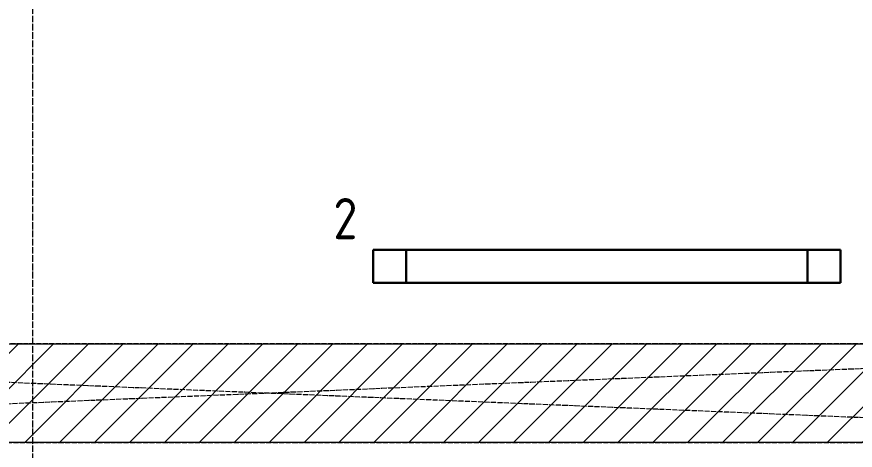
# Model space of a CAD drawing. Header units: millimetres. Extents: x -13069 to 207500, y -71366 to 56785.
# Drawn here: x 2951 to 5498, y 6027 to 7344 of the extents above; entities that cross this region are included whole.
import ezdxf

# ---------------------------------------------------------------- set-up
doc = ezdxf.new("R2010")
doc.units = ezdxf.units.MM
doc.linetypes.add('ADSK_Линия сетки', pattern=[25, 20, -2.5, 0, -2.5])
doc.linetypes.add('ADSK_Штрихпунктирная 2 точки_ш15 п1_5 п1_5 п1_5', pattern=[19.5, 15, -1.5, 0, -1.5, 0, -1.5])
for name, color, linetype, lineweight in [('Аннотация', 7, 'Continuous', 18), ('Оси', 7, 'Continuous', 9), ('Потолки', 7, 'Continuous', 9), ('Потолки штриховка', 7, 'Continuous', 9)]:
    doc.layers.add(name, color=color, linetype=linetype, lineweight=lineweight)
doc.layers.add('Линии', color=7, linetype='Continuous', lineweight=9, true_color=0x00a600)
doc.styles.add('GOST Common_4', font='GOST_Common.ttf', dxfattribs={"width": 0.9, "height": 125})

msp = doc.modelspace()

# ---------------------------------------------------------------- hatches: boundary and pattern name
at = {"layer": 'Потолки штриховка', "lineweight": 18, "true_color": 0x787878}
h = msp.add_hatch(dxfattribs=at)
h.set_pattern_fill('FP_89', color=8, style=0, pattern_type=2)
h.set_pattern_definition([(45, (0, 0), (-53.033, 53.033), [])])
h.paths.add_polyline_path([(216.09, 1644.358), (7102.811, 1644.643), (7104.006, 1944.358), (343.592, 1944.358), (343.592, 1795.831), (341.592, 1795.831), (341.592, 1793.831), (215.379, 1793.831), (216.032, 1656.505)])
h.paths.add_polyline_path([(206.425, 3750.533), (7111.208, 3751.052), (7112.402, 4050.533), (204.65, 4050.024), (206.074, 3750.533)])
h.paths.add_polyline_path([(327.752, 6050.533), (7120.376, 6051.061), (7121.57, 6350.533), (327.752, 6350.005), (327.752, 6112.401)])
h.paths.add_polyline_path([(4905.398, 8295), (6814.033, 8295.404), (6814.033, 8407.011), (3772.531, 8407.011), (3772.531, 8430.011), (1109.928, 8430.011), (1109.928, 8424.511), (1111.568, 8424.511), (1111.568, 8295), (4468.029, 8295)])

# ---------------------------------------------------------------- linework, layer by layer
at = {"layer": 'Линии', "color": 1, "lineweight": 30, "true_color": 0xff0000}
for p, q in [((4033.465, 6535.662), (4033.465, 6635.662)), ((4033.465, 6635.662), (5453.465, 6635.662)), ((4133.465, 6535.662), (4133.465, 6635.662)), ((5353.465, 6635.662), (5353.465, 6535.662)), ((5453.465, 6635.662), (5453.465, 6535.662)), ((5453.465, 6535.662), (4033.465, 6535.662))]:
    msp.add_line(p, q, dxfattribs=at)
at = {"layer": 'Линии', "color": 7, "linetype": 'ADSK_Штрихпунктирная 2 точки_ш15 п1_5 п1_5 п1_5'}
for p, q in [((7339.344, 6350.533), (64.272, 6350.533)), ((64.272, 6050.533), (7339.344, 6350.533)), ((7339.344, 6050.533), (64.272, 6350.533)), ((64.272, 6050.533), (7339.344, 6050.533))]:
    msp.add_line(p, q, dxfattribs=at)
at = {"layer": 'Оси', "linetype": 'ADSK_Линия сетки'}
msp.add_line((2999.565, -6603.62), (2999.565, 44222.998), dxfattribs=at)
at = {"layer": 'Потолки'}
for p, q in [((327.752, 6350.533), (7121.57, 6350.533)), ((7120.374, 6050.533), (327.752, 6050.533))]:
    msp.add_line(p, q, dxfattribs=at)

# ---------------------------------------------------------------- texts
at = {"layer": 'Аннотация', "lineweight": 9, "insert": (3949.103, 6730.483), "char_height": 125, "width": 175.5, "attachment_point": 5, "line_spacing_factor": 1.022766, "style": 'GOST Common_4'}
msp.add_mtext('\\pt180,360,540,720,900,1080,1260,1440,1620,1800,1980,2160,2340,2520,2700,2880,3060,3240,3420,3600,3780,3960,4140,4320,4500,4680,4860,5040,5220,5400,5580,5760;2', dxfattribs=at)

doc.saveas('drawing.dxf')
